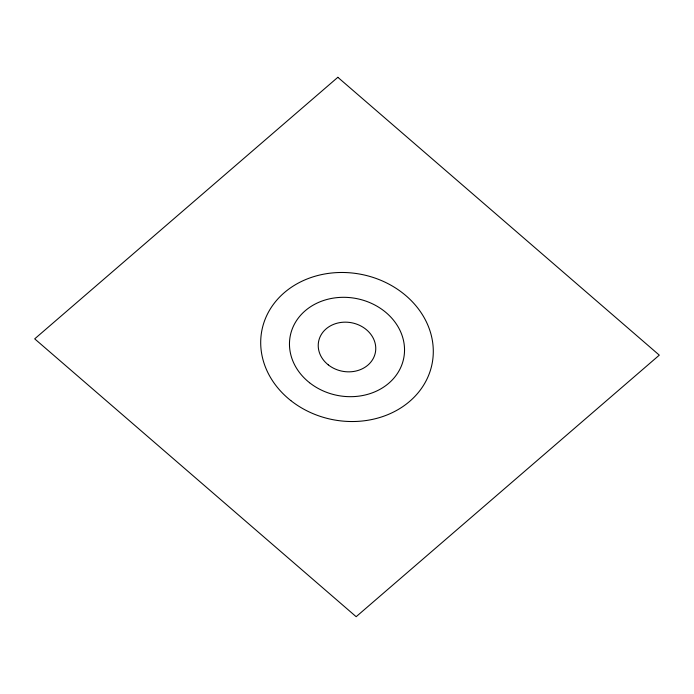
<?xml version="1.0" encoding="UTF-8"?>
<svg xmlns="http://www.w3.org/2000/svg" width="694" height="694" viewBox="0 0 694 694"><rect width="100%" height="100%" fill="white"/><g stroke="black" fill="none" stroke-linecap="round" stroke-linejoin="round"><path stroke-width="1.04" d="M337.839 77.303L34.7 338.854L356.161 616.697L659.3 355.146L337.839 77.303M309.567 382.741A57.819 49.352 11 0 0 403.552 359.024A57.819 49.352 11 0 0 327.88 299.235A57.819 49.352 11 0 0 309.567 382.741M328.279 364.871A28.905 24.672 11 0 0 375.272 353.012A28.905 24.672 11 0 0 337.44 323.118A28.905 24.672 11 0 0 328.279 364.871M290.847 400.612A86.724 74.024 11 0 0 431.824 365.035A86.724 74.024 11 0 0 318.329 275.362A86.724 74.024 11 0 0 290.847 400.612"/></g></svg>
